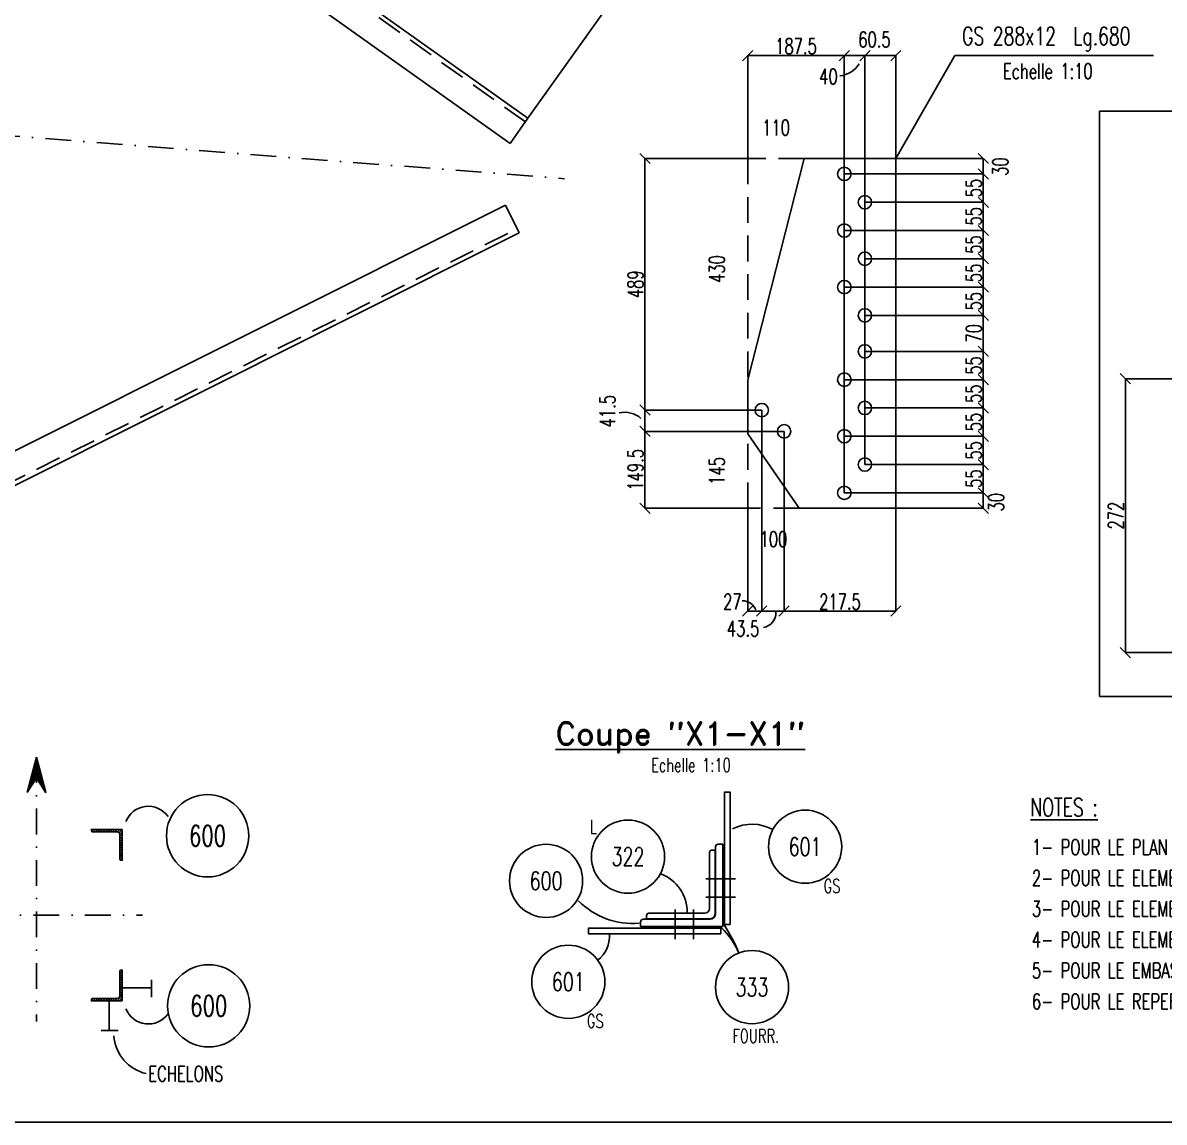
# Model space of a CAD drawing. Extents: x 45791 to 57956, y -56371 to -47761.
# Drawn here: x 49932 to 53262, y -56371 to -53165 of the extents above; entities that cross this region are included whole.
import ezdxf
from ezdxf.enums import TextEntityAlignment as Align

# ---------------------------------------------------------------- set-up
doc = ezdxf.new("R2010")
doc.units = 0
doc.header["$LTSCALE"] = 150
doc.header["$MEASUREMENT"] = 0
doc.linetypes.add('DASHDOT', pattern=[1, 0.5, -0.25, 0, -0.25])
doc.linetypes.add('DASHED', pattern=[0.75, 0.5, -0.25])
doc.layers.get('0').update_dxf_attribs({"linetype": 'CONTINUOUS'})
for name, color, linetype in [('ASSI', 3, 'CONTINUOUS'), ('BOLLINI_1', 7, 'CONTINUOUS'), ('FORI', 2, 'CONTINUOUS'), ('LINEA_ANG', 2, 'CONTINUOUS'), ('LINEE_PIASTRA', 2, 'CONTINUOUS'), ('LINEE_PIASTRE', 2, 'CONTINUOUS'), ('LM', 7, 'CONTINUOUS'), ('LS', 7, 'CONTINUOUS'), ('MZ', 6, 'DASHDOT'), ('NOTATION', 2, 'CONTINUOUS'), ('PIASTRE', 5, 'CONTINUOUS'), ('QT_MPR', 7, 'CONTINUOUS'), ('TESTI_A_P', 7, 'CONTINUOUS'), ('TRAT-Y', 7, 'DASHED')]:
    doc.layers.add(name, color=color, linetype=linetype)
doc.styles.add('QUOTE', font='ROMANS8.SHX', dxfattribs={"width": 0.7})
doc.styles.add('RD', font='ROMAND8.SHX', dxfattribs={"width": 0.7})
doc.styles.add('RQL', font='ROMANS8.SHX', dxfattribs={"width": 0.7})
doc.styles.add('RS', font='ROMANS8.shx', dxfattribs={"width": 0.7})
doc.styles.get("Standard").update_dxf_attribs({"font": 'ROMANS8.SHX', "width": 0.7})
doc.dimstyles.new('TRATTO', dxfattribs={"dimscale": 0, "dimtxt": 45, "dimasz": 30, "dimexe": 0, "dimexo": 0, "dimgap": 5, "dimtad": 1, "dimrnd": 0.5, "dimdsep": 46, "dimtxsty": 'RS', "dimblk1": 'OBLIQUE', "dimblk2": 'OBLIQUE', "dimsah": 1, "dimcen": 0.09, "dimclrd": 2, "dimclre": 2, "dimclrt": 7, "dimadec": 0, "dimazin": 0, "dimtfac": 1, "dimtix": 1, "dimtmove": 2, "dimatfit": 3, "dimfxl": 1, "dimtolj": 1, "dimtzin": 0, "dimarcsym": 0})
pattern_1 = [(135, (-152611.003, 139576.9306), (-4.71404521, -4.71404521), [])]

# ---------------------------------------------------------------- blocks, each defined once
blk = doc.blocks.new('ASSE98')
blk.add_line((0, 0), (1, 0))
at = {"color": 7, "style": 'QUOTE', "width": 0.5, "flags": 1}
for tag, p in [('TI', (1.38308, 6.82731)), ('DI_S', (1.38308, 6.42178)), ('D_S', (1.38308, 6.02092)), ('E_S', (1.38308, 5.68065)), ('NFORI', (1.36454, 5.29792)), ('ALAR', (1.36349, 4.93246)), ('FAM', (1.3775, 4.54645)), ('ALA', (1.38308, 4.19257)), ('DISP2', (1.38308, 3.84971)), ('DISP1', (1.38308, 3.50686)), ('PINZAF', (1.38308, 3.164)), ('PINZAI', (1.38308, 2.82114)), ('TRP', (1.38308, 2.47829)), ('NP', (1.38308, 2.13543)), ('SV', (1.38308, 1.79257)), ('PESO', (1.38308, 1.44971)), ('QUA', (1.38308, 1.10686)), ('LUN', (1.38308, 0.764)), ('PROF', (1.38308, 0.42114)), ('POS', (1.38308, 0.07829))]:
    blk.add_attdef(tag, p, '', height=0.2, dxfattribs=at)
at = {"color": 7, "flags": 1}
for tag, p in [('LAV1', (3.07431, 6.82847)), ('LAV2', (3.07431, 6.49513)), ('LAV3', (3.07431, 6.1618)), ('LAV4', (3.07431, 5.82847)), ('LAV5', (3.07431, 5.49513)), ('LAV6', (3.07431, 5.1618)), ('LAV7', (3.07431, 4.82847)), ('LAV8', (3.07431, 4.49513)), ('LAV9', (3.07431, 4.1618)), ('LAV10', (3.07431, 3.82847))]:
    blk.add_attdef(tag, p, '', height=0.2, dxfattribs=at)
blk = doc.blocks.new('_OBLIQUE')
at = {"color": 0, "linetype": 'ByBlock'}
blk.add_line((-0.5, -0.5), (0.5, 0.5), dxfattribs=at)
blk = doc.blocks.new('*D57')
at = {"layer": 'QT_MPR', "color": 2, "lineweight": -2, "transparency": 16777216}
for p, q in [((49463.5, -52111.5), (49834.4, -51590)), ((49834.4, -51590), (51753.8, -52954.8)), ((51406.1, -53443.8), (51753.8, -52954.8))]:
    blk.add_line(p, q, dxfattribs=at)
at = {"layer": 'QT_MPR', "color": 2, "lineweight": -2, "transparency": 16777216, "xscale": 30, "yscale": 30, "zscale": 30}
for p, rotation in [((49834.4, -51590), 144.5837768006198), ((51753.8, -52954.8), 324.5837768006198)]:
    blk.add_blockref('_OBLIQUE', p, dxfattribs=dict(at, rotation=rotation))
at = {"layer": 'QT_MPR', "color": 7, "transparency": 16777216, "insert": (50810.1, -52250), "char_height": 45, "attachment_point": 5, "rotation": 324.5838, "style": 'RS'}
blk.add_mtext('\\A1;2355', dxfattribs=at)
blk = doc.blocks.new('*X15')
at = {"color": 0}
for p, q in [((117084.5, -38783), (117089.4, -38778.2)), ((117084.5, -38790.1), (117091.5, -38783.1)), ((117084.5, -38797.2), (117091.5, -38790.2)), ((117084.5, -38804.3), (117091.5, -38797.3)), ((117084.5, -38811.3), (117091.5, -38804.3)), ((117084.5, -38818.4), (117091.5, -38811.4)), ((117084.5, -38825.5), (117091.5, -38818.5)), ((117084.5, -38832.5), (117091.5, -38825.5)), ((117084.5, -38839.6), (117091.5, -38832.6)), ((117084.5, -38846.7), (117091.5, -38839.7)), ((117084.5, -38853.8), (117091.5, -38846.8)), ((117084.5, -38860.8), (117091.5, -38853.8)), ((117084.5, -38867.9), (117093.6, -38858.8)), ((117091.6, -38867.9), (117098.6, -38860.9)), ((117098.7, -38867.9), (117105.7, -38860.9)), ((117105.7, -38867.9), (117112.7, -38860.9)), ((117112.8, -38867.9), (117119.8, -38860.9)), ((117119.9, -38867.9), (117126.9, -38860.9)), ((117126.9, -38867.9), (117133.9, -38860.9)), ((117134, -38867.9), (117141, -38860.9)), ((117141.1, -38867.9), (117148.1, -38860.9)), ((117148.2, -38867.9), (117155.2, -38860.9)), ((117155.2, -38867.9), (117162.2, -38860.9)), ((117162.3, -38867.9), (117169.3, -38860.9)), ((117169.4, -38867.9), (117174.2, -38863))]:
    blk.add_line(p, q, dxfattribs=at)
blk = doc.blocks.new('xxx')
blk.add_circle((0, 0), 8)
at = {"color": 3, "style": 'RQL', "width": 0.7}
blk.add_attdef('POS', text='', height=4, dxfattribs=at).set_placement((0, 0), align=Align.MIDDLE)
at = {"color": 3, "style": 'RQL', "width": 0.7, "flags": 1}
blk.add_attdef('POS1', (-0.39, -5.42), '', height=2, dxfattribs=at)
at = {"style": 'RQL', "width": 0.7, "flags": 1}
blk.add_attdef('TIPO', (-0.39, -8.66), '', height=2, dxfattribs=at)
blk = doc.blocks.new('MRKR_98')
blk.add_point((0, 0))
at = {"color": 7, "style": 'QUOTE', "width": 0.5, "flags": 1}
for tag, p in [('TI', (3.7, 6.8)), ('NFORI', (3.7, 5.3)), ('AUX2', (3.7, 4.9)), ('FAM', (3.7, 4.5)), ('AUX1', (3.7, 4.2)), ('COMMESSA', (3.7, 3.8)), ('SPESSORE', (3.7, 2.5)), ('SV', (3.7, 1.8)), ('QUA', (3.7, 1.1)), ('DI_S', (3.7, 6.4)), ('D_S', (3.7, 6)), ('E_S', (3.7, 5.7)), ('MD', (3.7, 3.5)), ('MP', (3.7, 3.2)), ('LARGHEZZA', (3.7, 2.8)), ('NP', (3.7, 2.1)), ('PESO', (3.7, 1.4)), ('LUN', (3.7, 0.8)), ('PROF', (3.7, 0.4)), ('POS', (3.7, 0.1))]:
    blk.add_attdef(tag, p, '', height=0.2, dxfattribs=at)
at = {"color": 7, "flags": 1}
for tag, p in [('LAV1', (5.3, 6.9)), ('LAV2', (5.3, 6.5)), ('LAV3', (5.3, 6.2)), ('LAV4', (5.3, 5.9)), ('LAV5', (5.3, 5.5)), ('LAV6', (5.3, 5.2)), ('LAV7', (5.3, 4.9)), ('LAV8', (5.3, 4.5)), ('LAV9', (5.3, 4.2)), ('LAV10', (5.3, 3.9))]:
    blk.add_attdef(tag, p, '', height=0.2, dxfattribs=at)
blk = doc.blocks.new('16')
blk.add_circle((0, 0), 1)
blk = doc.blocks.new('*D58')
at = {"layer": 'LS', "color": 2, "lineweight": -2, "transparency": 16777216}
for p, q in [((52153.4, -54356.7), (51747.4, -54356.7)), ((51747.4, -54581), (51747.4, -54356.7)), ((52047.4, -54581), (51747.4, -54581))]:
    blk.add_line(p, q, dxfattribs=at)
at = {"layer": 'LS', "color": 2, "lineweight": -2, "transparency": 16777216, "xscale": 30, "yscale": 30, "zscale": 30}
for p, rotation in [((51747.4, -54356.7), 90), ((51747.4, -54581), 270)]:
    blk.add_blockref('_OBLIQUE', p, dxfattribs=dict(at, rotation=rotation))
at = {"layer": 'LS', "color": 7, "transparency": 16777216, "insert": (51719.9, -54468.9), "char_height": 45, "attachment_point": 5, "rotation": 90, "style": 'RS'}
blk.add_mtext('\\A1;149.5', dxfattribs=at)
blk = doc.blocks.new('*D59')
at = {"layer": 'LS', "color": 2, "lineweight": -2, "transparency": 16777216}
for p, q in [((52088.2, -54294.7), (51747.4, -54294.7)), ((51747.4, -54356.7), (51747.4, -54294.7)), ((52153.4, -54356.7), (51747.4, -54356.7))]:
    blk.add_line(p, q, dxfattribs=at)
at = {"layer": 'LS', "color": 2, "lineweight": -2, "transparency": 16777216, "xscale": 30, "yscale": 30, "zscale": 30}
for p, rotation in [((51747.4, -54294.7), 90), ((51747.4, -54356.7), 270)]:
    blk.add_blockref('_OBLIQUE', p, dxfattribs=dict(at, rotation=rotation))
at = {"layer": 'LS', "color": 7, "transparency": 16777216, "insert": (51638.2, -54298.1), "char_height": 45, "attachment_point": 5, "rotation": 90, "style": 'RS'}
blk.add_mtext('\\A1;41.5', dxfattribs=at)
blk = doc.blocks.new('*D60')
at = {"layer": 'LS', "color": 2, "lineweight": -2, "transparency": 16777216}
for p, q in [((52047.4, -53561), (51747.4, -53561)), ((51747.4, -54294.7), (51747.4, -53561)), ((52088.2, -54294.7), (51747.4, -54294.7))]:
    blk.add_line(p, q, dxfattribs=at)
at = {"layer": 'LS', "color": 2, "lineweight": -2, "transparency": 16777216, "xscale": 30, "yscale": 30, "zscale": 30}
for p, rotation in [((51747.4, -53561), 90), ((51747.4, -54294.7), 270)]:
    blk.add_blockref('_OBLIQUE', p, dxfattribs=dict(at, rotation=rotation))
at = {"layer": 'LS', "color": 7, "transparency": 16777216, "insert": (51719.9, -53927.8), "char_height": 45, "attachment_point": 5, "rotation": 90, "style": 'RS'}
blk.add_mtext('\\A1;489', dxfattribs=at)
blk = doc.blocks.new('*D61')
at = {"layer": 'LS', "color": 2, "lineweight": -2, "transparency": 16777216}
for p, q in [((52088.2, -54294.7), (52088.2, -54881)), ((52047.4, -54581), (52047.4, -54881)), ((52047.4, -54881), (52088.2, -54881))]:
    blk.add_line(p, q, dxfattribs=at)
at = {"layer": 'LS', "color": 2, "lineweight": -2, "transparency": 16777216, "xscale": 30, "yscale": 30, "zscale": 30, "rotation": 180}
blk.add_blockref('_OBLIQUE', (52047.4, -54881), dxfattribs=at)
at = {"layer": 'LS', "color": 2, "lineweight": -2, "transparency": 16777216, "xscale": 30, "yscale": 30, "zscale": 30}
blk.add_blockref('_OBLIQUE', (52088.2, -54881), dxfattribs=at)
at = {"layer": 'LS', "color": 7, "transparency": 16777216, "insert": (52002.5, -54853.5), "char_height": 45, "attachment_point": 5, "style": 'RS'}
blk.add_mtext('\\A1;27', dxfattribs=at)
blk = doc.blocks.new('*D62')
at = {"layer": 'LS', "color": 2, "lineweight": -2, "transparency": 16777216}
for p, q in [((52088.2, -54294.7), (52088.2, -54881)), ((52153.4, -54356.7), (52153.4, -54881)), ((52088.2, -54881), (52153.4, -54881))]:
    blk.add_line(p, q, dxfattribs=at)
at = {"layer": 'LS', "color": 2, "lineweight": -2, "transparency": 16777216, "xscale": 30, "yscale": 30, "zscale": 30, "rotation": 180}
blk.add_blockref('_OBLIQUE', (52088.2, -54881), dxfattribs=at)
at = {"layer": 'LS', "color": 2, "lineweight": -2, "transparency": 16777216, "xscale": 30, "yscale": 30, "zscale": 30}
blk.add_blockref('_OBLIQUE', (52153.4, -54881), dxfattribs=at)
at = {"layer": 'LS', "color": 7, "transparency": 16777216, "insert": (52033.7, -54932.1), "char_height": 45, "attachment_point": 5, "style": 'RS'}
blk.add_mtext('\\A1;43.5', dxfattribs=at)
blk = doc.blocks.new('*D63')
at = {"layer": 'LS', "color": 2, "lineweight": -2, "transparency": 16777216}
for p, q in [((52153.4, -54356.7), (52153.4, -54881)), ((52479.4, -54581), (52479.4, -54881)), ((52153.4, -54881), (52479.4, -54881))]:
    blk.add_line(p, q, dxfattribs=at)
at = {"layer": 'LS', "color": 2, "lineweight": -2, "transparency": 16777216, "xscale": 30, "yscale": 30, "zscale": 30, "rotation": 180}
blk.add_blockref('_OBLIQUE', (52153.4, -54881), dxfattribs=at)
at = {"layer": 'LS', "color": 2, "lineweight": -2, "transparency": 16777216, "xscale": 30, "yscale": 30, "zscale": 30}
blk.add_blockref('_OBLIQUE', (52479.4, -54881), dxfattribs=at)
at = {"layer": 'LS', "color": 7, "transparency": 16777216, "insert": (52316.4, -54853.5), "char_height": 45, "attachment_point": 5, "style": 'RS'}
blk.add_mtext('\\A1;217.5', dxfattribs=at)
blk = doc.blocks.new('*D64')
at = {"layer": 'LS', "color": 2, "lineweight": -2, "transparency": 16777216}
for p, q in [((52329.1, -54536), (52734.4, -54536)), ((52734.4, -54581), (52734.4, -54536)), ((52479.4, -54581), (52734.4, -54581))]:
    blk.add_line(p, q, dxfattribs=at)
at = {"layer": 'LS', "color": 2, "lineweight": -2, "transparency": 16777216, "xscale": 30, "yscale": 30, "zscale": 30}
for p, rotation in [((52734.4, -54536), 90), ((52734.4, -54581), 270)]:
    blk.add_blockref('_OBLIQUE', p, dxfattribs=dict(at, rotation=rotation))
at = {"layer": 'LS', "color": 7, "transparency": 16777216, "insert": (52772.2, -54563.3), "char_height": 45, "attachment_point": 5, "rotation": 90, "style": 'RS'}
blk.add_mtext('\\A1;30', dxfattribs=at)
blk = doc.blocks.new('*D65')
at = {"layer": 'LS', "color": 2, "lineweight": -2, "transparency": 16777216}
for p, q in [((52389.1, -54453.5), (52734.4, -54453.5)), ((52734.4, -54536), (52734.4, -54453.5)), ((52329.1, -54536), (52734.4, -54536))]:
    blk.add_line(p, q, dxfattribs=at)
at = {"layer": 'LS', "color": 2, "lineweight": -2, "transparency": 16777216, "xscale": 30, "yscale": 30, "zscale": 30}
for p, rotation in [((52734.4, -54453.5), 90), ((52734.4, -54536), 270)]:
    blk.add_blockref('_OBLIQUE', p, dxfattribs=dict(at, rotation=rotation))
at = {"layer": 'LS', "color": 7, "transparency": 16777216, "insert": (52706.9, -54494.8), "char_height": 45, "attachment_point": 5, "rotation": 90, "style": 'RS'}
blk.add_mtext('\\A1;55', dxfattribs=at)
blk = doc.blocks.new('*D66')
at = {"layer": 'LS', "color": 2, "lineweight": -2, "transparency": 16777216}
for p, q in [((52329.1, -54371), (52734.4, -54371)), ((52734.4, -54453.5), (52734.4, -54371)), ((52389.1, -54453.5), (52734.4, -54453.5))]:
    blk.add_line(p, q, dxfattribs=at)
at = {"layer": 'LS', "color": 2, "lineweight": -2, "transparency": 16777216, "xscale": 30, "yscale": 30, "zscale": 30}
for p, rotation in [((52734.4, -54371), 90), ((52734.4, -54453.5), 270)]:
    blk.add_blockref('_OBLIQUE', p, dxfattribs=dict(at, rotation=rotation))
at = {"layer": 'LS', "color": 7, "transparency": 16777216, "insert": (52706.9, -54412.3), "char_height": 45, "attachment_point": 5, "rotation": 90, "style": 'RS'}
blk.add_mtext('\\A1;55', dxfattribs=at)
blk = doc.blocks.new('*D67')
at = {"layer": 'LS', "color": 2, "lineweight": -2, "transparency": 16777216}
for p, q in [((52389.1, -54288.5), (52734.4, -54288.5)), ((52734.4, -54371), (52734.4, -54288.5)), ((52329.1, -54371), (52734.4, -54371))]:
    blk.add_line(p, q, dxfattribs=at)
at = {"layer": 'LS', "color": 2, "lineweight": -2, "transparency": 16777216, "xscale": 30, "yscale": 30, "zscale": 30}
for p, rotation in [((52734.4, -54288.5), 90), ((52734.4, -54371), 270)]:
    blk.add_blockref('_OBLIQUE', p, dxfattribs=dict(at, rotation=rotation))
at = {"layer": 'LS', "color": 7, "transparency": 16777216, "insert": (52706.9, -54329.8), "char_height": 45, "attachment_point": 5, "rotation": 90, "style": 'RS'}
blk.add_mtext('\\A1;55', dxfattribs=at)
blk = doc.blocks.new('*D68')
at = {"layer": 'LS', "color": 2, "lineweight": -2, "transparency": 16777216}
for p, q in [((52329.1, -54206), (52734.4, -54206)), ((52734.4, -54288.5), (52734.4, -54206)), ((52389.1, -54288.5), (52734.4, -54288.5))]:
    blk.add_line(p, q, dxfattribs=at)
at = {"layer": 'LS', "color": 2, "lineweight": -2, "transparency": 16777216, "xscale": 30, "yscale": 30, "zscale": 30}
for p, rotation in [((52734.4, -54206), 90), ((52734.4, -54288.5), 270)]:
    blk.add_blockref('_OBLIQUE', p, dxfattribs=dict(at, rotation=rotation))
at = {"layer": 'LS', "color": 7, "transparency": 16777216, "insert": (52706.9, -54247.3), "char_height": 45, "attachment_point": 5, "rotation": 90, "style": 'RS'}
blk.add_mtext('\\A1;55', dxfattribs=at)
blk = doc.blocks.new('*D69')
at = {"layer": 'LS', "color": 2, "lineweight": -2, "transparency": 16777216}
for p, q in [((52389.1, -54123.5), (52734.4, -54123.5)), ((52734.4, -54206), (52734.4, -54123.5)), ((52329.1, -54206), (52734.4, -54206))]:
    blk.add_line(p, q, dxfattribs=at)
at = {"layer": 'LS', "color": 2, "lineweight": -2, "transparency": 16777216, "xscale": 30, "yscale": 30, "zscale": 30}
for p, rotation in [((52734.4, -54123.5), 90), ((52734.4, -54206), 270)]:
    blk.add_blockref('_OBLIQUE', p, dxfattribs=dict(at, rotation=rotation))
at = {"layer": 'LS', "color": 7, "transparency": 16777216, "insert": (52706.9, -54164.8), "char_height": 45, "attachment_point": 5, "rotation": 90, "style": 'RS'}
blk.add_mtext('\\A1;55', dxfattribs=at)
blk = doc.blocks.new('*D70')
at = {"layer": 'LS', "color": 2, "lineweight": -2, "transparency": 16777216}
for p, q in [((52389.1, -54018.5), (52734.4, -54018.5)), ((52734.4, -54123.5), (52734.4, -54018.5)), ((52389.1, -54123.5), (52734.4, -54123.5))]:
    blk.add_line(p, q, dxfattribs=at)
at = {"layer": 'LS', "color": 2, "lineweight": -2, "transparency": 16777216, "xscale": 30, "yscale": 30, "zscale": 30}
for p, rotation in [((52734.4, -54018.5), 90), ((52734.4, -54123.5), 270)]:
    blk.add_blockref('_OBLIQUE', p, dxfattribs=dict(at, rotation=rotation))
at = {"layer": 'LS', "color": 7, "transparency": 16777216, "insert": (52706.9, -54071), "char_height": 45, "attachment_point": 5, "rotation": 90, "style": 'RS'}
blk.add_mtext('\\A1;70', dxfattribs=at)
blk = doc.blocks.new('*D71')
at = {"layer": 'LS', "color": 2, "lineweight": -2, "transparency": 16777216}
for p, q in [((52329.1, -53936), (52734.4, -53936)), ((52734.4, -54018.5), (52734.4, -53936)), ((52389.1, -54018.5), (52734.4, -54018.5))]:
    blk.add_line(p, q, dxfattribs=at)
at = {"layer": 'LS', "color": 2, "lineweight": -2, "transparency": 16777216, "xscale": 30, "yscale": 30, "zscale": 30}
for p, rotation in [((52734.4, -53936), 90), ((52734.4, -54018.5), 270)]:
    blk.add_blockref('_OBLIQUE', p, dxfattribs=dict(at, rotation=rotation))
at = {"layer": 'LS', "color": 7, "transparency": 16777216, "insert": (52706.9, -53977.3), "char_height": 45, "attachment_point": 5, "rotation": 90, "style": 'RS'}
blk.add_mtext('\\A1;55', dxfattribs=at)
blk = doc.blocks.new('*D72')
at = {"layer": 'LS', "color": 2, "lineweight": -2, "transparency": 16777216}
for p, q in [((52389.1, -53853.5), (52734.4, -53853.5)), ((52734.4, -53936), (52734.4, -53853.5)), ((52329.1, -53936), (52734.4, -53936))]:
    blk.add_line(p, q, dxfattribs=at)
at = {"layer": 'LS', "color": 2, "lineweight": -2, "transparency": 16777216, "xscale": 30, "yscale": 30, "zscale": 30}
for p, rotation in [((52734.4, -53853.5), 90), ((52734.4, -53936), 270)]:
    blk.add_blockref('_OBLIQUE', p, dxfattribs=dict(at, rotation=rotation))
at = {"layer": 'LS', "color": 7, "transparency": 16777216, "insert": (52706.9, -53894.8), "char_height": 45, "attachment_point": 5, "rotation": 90, "style": 'RS'}
blk.add_mtext('\\A1;55', dxfattribs=at)
blk = doc.blocks.new('*D73')
at = {"layer": 'LS', "color": 2, "lineweight": -2, "transparency": 16777216}
for p, q in [((52329.1, -53771), (52734.4, -53771)), ((52734.4, -53853.5), (52734.4, -53771)), ((52389.1, -53853.5), (52734.4, -53853.5))]:
    blk.add_line(p, q, dxfattribs=at)
at = {"layer": 'LS', "color": 2, "lineweight": -2, "transparency": 16777216, "xscale": 30, "yscale": 30, "zscale": 30}
for p, rotation in [((52734.4, -53771), 90), ((52734.4, -53853.5), 270)]:
    blk.add_blockref('_OBLIQUE', p, dxfattribs=dict(at, rotation=rotation))
at = {"layer": 'LS', "color": 7, "transparency": 16777216, "insert": (52706.9, -53812.3), "char_height": 45, "attachment_point": 5, "rotation": 90, "style": 'RS'}
blk.add_mtext('\\A1;55', dxfattribs=at)
blk = doc.blocks.new('*D74')
at = {"layer": 'LS', "color": 2, "lineweight": -2, "transparency": 16777216}
for p, q in [((52389.1, -53688.5), (52734.4, -53688.5)), ((52734.4, -53771), (52734.4, -53688.5)), ((52329.1, -53771), (52734.4, -53771))]:
    blk.add_line(p, q, dxfattribs=at)
at = {"layer": 'LS', "color": 2, "lineweight": -2, "transparency": 16777216, "xscale": 30, "yscale": 30, "zscale": 30}
for p, rotation in [((52734.4, -53688.5), 90), ((52734.4, -53771), 270)]:
    blk.add_blockref('_OBLIQUE', p, dxfattribs=dict(at, rotation=rotation))
at = {"layer": 'LS', "color": 7, "transparency": 16777216, "insert": (52706.9, -53729.8), "char_height": 45, "attachment_point": 5, "rotation": 90, "style": 'RS'}
blk.add_mtext('\\A1;55', dxfattribs=at)
blk = doc.blocks.new('*D75')
at = {"layer": 'LS', "color": 2, "lineweight": -2, "transparency": 16777216}
for p, q in [((52329.1, -53606), (52734.4, -53606)), ((52734.4, -53688.5), (52734.4, -53606)), ((52389.1, -53688.5), (52734.4, -53688.5))]:
    blk.add_line(p, q, dxfattribs=at)
at = {"layer": 'LS', "color": 2, "lineweight": -2, "transparency": 16777216, "xscale": 30, "yscale": 30, "zscale": 30}
for p, rotation in [((52734.4, -53606), 90), ((52734.4, -53688.5), 270)]:
    blk.add_blockref('_OBLIQUE', p, dxfattribs=dict(at, rotation=rotation))
at = {"layer": 'LS', "color": 7, "transparency": 16777216, "insert": (52706.9, -53647.3), "char_height": 45, "attachment_point": 5, "rotation": 90, "style": 'RS'}
blk.add_mtext('\\A1;55', dxfattribs=at)
blk = doc.blocks.new('*D76')
at = {"layer": 'LS', "color": 2, "lineweight": -2, "transparency": 16777216}
for p, q in [((52479.4, -53561), (52734.4, -53561)), ((52734.4, -53606), (52734.4, -53561)), ((52329.1, -53606), (52734.4, -53606))]:
    blk.add_line(p, q, dxfattribs=at)
at = {"layer": 'LS', "color": 2, "lineweight": -2, "transparency": 16777216, "xscale": 30, "yscale": 30, "zscale": 30}
for p, rotation in [((52734.4, -53561), 90), ((52734.4, -53606), 270)]:
    blk.add_blockref('_OBLIQUE', p, dxfattribs=dict(at, rotation=rotation))
at = {"layer": 'LS', "color": 7, "transparency": 16777216, "insert": (52784.2, -53584.7), "char_height": 45, "attachment_point": 5, "rotation": 90, "style": 'RS'}
blk.add_mtext('\\A1;30', dxfattribs=at)
blk = doc.blocks.new('*D77')
at = {"layer": 'LS', "color": 2, "lineweight": -2, "transparency": 16777216}
for p, q in [((52047.4, -53561), (52047.4, -53261)), ((52047.4, -53261), (52329.1, -53261)), ((52329.1, -54536), (52329.1, -53261))]:
    blk.add_line(p, q, dxfattribs=at)
at = {"layer": 'LS', "color": 2, "lineweight": -2, "transparency": 16777216, "xscale": 30, "yscale": 30, "zscale": 30, "rotation": 180}
blk.add_blockref('_OBLIQUE', (52047.4, -53261), dxfattribs=at)
at = {"layer": 'LS', "color": 2, "lineweight": -2, "transparency": 16777216, "xscale": 30, "yscale": 30, "zscale": 30}
blk.add_blockref('_OBLIQUE', (52329.1, -53261), dxfattribs=at)
at = {"layer": 'LS', "color": 7, "transparency": 16777216, "insert": (52188.2, -53233.5), "char_height": 45, "attachment_point": 5, "style": 'RS'}
blk.add_mtext('\\A1;187.5', dxfattribs=at)
blk = doc.blocks.new('*D78')
at = {"layer": 'LS', "color": 2, "lineweight": -2, "transparency": 16777216}
for p, q in [((52329.1, -54536), (52329.1, -53261)), ((52329.1, -53261), (52389.1, -53261)), ((52389.1, -54453.5), (52389.1, -53261))]:
    blk.add_line(p, q, dxfattribs=at)
at = {"layer": 'LS', "color": 2, "lineweight": -2, "transparency": 16777216, "xscale": 30, "yscale": 30, "zscale": 30, "rotation": 180}
blk.add_blockref('_OBLIQUE', (52329.1, -53261), dxfattribs=at)
at = {"layer": 'LS', "color": 2, "lineweight": -2, "transparency": 16777216, "xscale": 30, "yscale": 30, "zscale": 30}
blk.add_blockref('_OBLIQUE', (52389.1, -53261), dxfattribs=at)
at = {"layer": 'LS', "color": 7, "transparency": 16777216, "insert": (52282.9, -53321.8), "char_height": 45, "attachment_point": 5, "style": 'RS'}
blk.add_mtext('\\A1;40', dxfattribs=at)
blk = doc.blocks.new('*D79')
at = {"layer": 'LS', "color": 2, "lineweight": -2, "transparency": 16777216}
for p, q in [((52389.1, -54453.5), (52389.1, -53261)), ((52389.1, -53261), (52479.4, -53261)), ((52479.4, -53561), (52479.4, -53261))]:
    blk.add_line(p, q, dxfattribs=at)
at = {"layer": 'LS', "color": 2, "lineweight": -2, "transparency": 16777216, "xscale": 30, "yscale": 30, "zscale": 30, "rotation": 180}
blk.add_blockref('_OBLIQUE', (52389.1, -53261), dxfattribs=at)
at = {"layer": 'LS', "color": 2, "lineweight": -2, "transparency": 16777216, "xscale": 30, "yscale": 30, "zscale": 30}
blk.add_blockref('_OBLIQUE', (52479.4, -53261), dxfattribs=at)
at = {"layer": 'LS', "color": 7, "transparency": 16777216, "insert": (52417, -53214), "char_height": 45, "attachment_point": 5, "style": 'RS'}
blk.add_mtext('\\A1;60.5', dxfattribs=at)
blk = doc.blocks.new('*D113')
at = {"layer": 'LS', "color": 2, "lineweight": -2, "transparency": 16777216}
for p, q in [((54215.6, -54203.1), (53149, -54203.1)), ((53149, -54203.1), (53149, -55001.8)), ((53526.3, -55001.8), (53149, -55001.8))]:
    blk.add_line(p, q, dxfattribs=at)
at = {"layer": 'LS', "color": 2, "lineweight": -2, "transparency": 16777216, "xscale": 30, "yscale": 30, "zscale": 30}
for p, rotation in [((53149, -54203.1), 90), ((53149, -55001.8), 270)]:
    blk.add_blockref('_OBLIQUE', p, dxfattribs=dict(at, rotation=rotation))
at = {"layer": 'LS', "color": 7, "transparency": 16777216, "insert": (53121.5, -54602.4), "char_height": 45, "attachment_point": 5, "rotation": 90, "style": 'RS'}
blk.add_mtext('\\A1;272', dxfattribs=at)

msp = doc.modelspace()

# ---------------------------------------------------------------- hatches: boundary and pattern name
at = {"ltscale": 0.01}
h = msp.add_hatch(dxfattribs=at)
h.set_pattern_fill('_U', color=6, scale=6.666667, angle=135, style=0, pattern_type=0)
h.set_pattern_definition(pattern_1)
h.paths.add_polyline_path([(51975.91, -55661.996), (51975.91, -55581.996), (51978.576, -55581.996), (51978.576, -55661.996)])
h.paths.add_polyline_path([(51975.91, -55715.329), (51975.91, -55661.996), (51978.576, -55661.996), (51978.576, -55715.329)])
h.paths.add_polyline_path([(51975.91, -55795.329), (51975.91, -55715.329), (51978.576, -55715.329), (51978.576, -55795.329)])
h = msp.add_hatch(dxfattribs=at)
h.set_pattern_fill('_U', color=6, scale=6.666667, angle=135, style=0, pattern_type=0)
h.set_pattern_definition(pattern_1)
h.paths.add_polyline_path([(51835.91, -55801.996), (51755.91, -55801.996), (51755.91, -55804.662), (51835.91, -55804.662)])
h.paths.add_polyline_path([(51889.243, -55801.996), (51835.91, -55801.996), (51835.91, -55804.662), (51889.243, -55804.662)])
h.paths.add_polyline_path([(51969.243, -55801.996), (51889.243, -55801.996), (51889.243, -55804.662), (51969.243, -55804.662)])

# ---------------------------------------------------------------- linework, layer by layer
at = {"color": 2, "linetype": 'DASHED'}
for p, q in [((52212.395, -53561.009), (52047.395, -53561.009)), ((52047.395, -53561.009), (52047.395, -54206.009)), ((52047.395, -54581.009), (52047.395, -54363.509)), ((52197.395, -54581.009), (52047.395, -54581.009))]:
    msp.add_line(p, q, dxfattribs=at)
at = {"color": 6, "ltscale": 0.01}
for p, q in [((51925.422, -55661.996), (52011.83, -55661.996)), ((51925.422, -55715.329), (52011.83, -55715.329)), ((51835.91, -55751.508), (51835.91, -55837.916)), ((51889.243, -55751.508), (51889.243, -55837.916))]:
    msp.add_line(p, q, dxfattribs=at)
at = {"layer": 'LINEA_ANG'}
for p, q in [((51406.122, -53443.805), (47377.756, -50579.277)), ((47325.6, -50652.624), (51353.966, -53517.152)), ((51353.966, -53517.152), (51406.122, -53443.805)), ((51340.108, -53696.923), (46920.309, -55910.207)), ((51380.406, -53777.396), (51340.108, -53696.923)), ((46960.607, -55990.68), (51380.406, -53777.396)), ((51935.91, -55584.996), (51935.91, -55747.996)), ((51951.91, -55577.996), (51942.91, -55577.996)), ((51951.91, -55763.329), (51951.91, -55577.996)), ((51751.91, -55768.996), (51751.91, -55777.996)), ((51921.91, -55761.996), (51758.91, -55761.996)), ((51751.91, -55777.996), (51937.243, -55777.996))]:
    msp.add_line(p, q, dxfattribs=at)
for points in [[(51995.91, -55795.329), (51995.91, -55408.662), (51979.91, -55408.662), (51979.91, -55795.329)], [(51978.576, -55795.329), (51978.576, -55581.996), (51975.91, -55581.996), (51975.91, -55795.329)], [(51969.243, -55821.996), (51582.576, -55821.996), (51582.576, -55805.996), (51969.243, -55805.996)], [(51969.243, -55804.662), (51755.91, -55804.662), (51755.91, -55801.996), (51969.243, -55801.996)]]:
    msp.add_lwpolyline(points, close=True, dxfattribs=at)
msp.add_lwpolyline([(51974.576, -55800.662), (51974.576, -55560.662), (51961.243, -55560.662, 0.41421356), (51953.243, -55568.662), (51953.243, -55763.329, -0.41421356), (51937.243, -55779.329), (51742.576, -55779.329, 0.41421356), (51734.576, -55787.329), (51734.576, -55800.662)], format="xyb", close=True, dxfattribs=at)
for centre, radius, start, end in [((51942.91, -55584.996), 7, 90, 180), ((51758.91, -55768.996), 7, 90, 180), ((51921.91, -55747.996), 14, 270, 0), ((51937.359, -55763.445), 14.551, 269.54397, 0.45603)]:
    msp.add_arc(centre, radius, start, end, dxfattribs=at)
at = {"layer": 'LINEE_PIASTRA'}
for p, q in [((52047.395, -54206.009), (52212.395, -53561.009)), ((52047.395, -54363.509), (52197.395, -54581.009))]:
    msp.add_line(p, q, dxfattribs=at)
at = {"layer": 'LINEE_PIASTRE'}
for p, q in [((52479.395, -53561.009), (52212.395, -53561.009)), ((52479.395, -54581.009), (52479.395, -53561.009)), ((52047.395, -54206.009), (52047.395, -54363.509)), ((52197.395, -54581.009), (52479.395, -54581.009))]:
    msp.add_line(p, q, dxfattribs=at)
at = {"layer": 'LM'}
for p, q in [((50222.301, -55979.826), (50308.246, -55979.826)), ((50184.546, -56017.582), (50184.546, -56103.526))]:
    msp.add_line(p, q, dxfattribs=at)
at = {"layer": 'LS', "color": 6}
for p, q in [((52479.395, -53561.009), (52651.552, -53261.009)), ((52651.552, -53261.009), (53230.66, -53261.009)), ((49972.314, -55306.833), (49945.4, -55409.803)), ((49972.314, -55306.833), (49999.229, -55409.803)), ((49972.314, -55314.425), (49948.764, -55404.524)), ((49972.314, -55322.017), (49952.128, -55399.245)), ((49972.314, -55329.61), (49955.493, -55393.966)), ((49972.314, -55337.202), (49958.857, -55388.687)), ((49972.314, -55314.425), (49995.865, -55404.524)), ((49972.314, -55322.017), (49992.501, -55399.245)), ((49972.314, -55329.61), (49989.136, -55393.966)), ((49972.314, -55337.202), (49985.772, -55388.687)), ((49945.4, -55409.803), (49972.314, -55367.571)), ((49972.314, -55344.794), (49962.221, -55383.408)), ((49972.314, -55352.386), (49965.586, -55378.129)), ((49972.314, -55359.979), (49968.95, -55372.85)), ((49972.314, -55359.979), (49968.95, -55372.85)), ((49972.314, -55344.794), (49982.408, -55383.408)), ((49972.314, -55352.386), (49979.043, -55378.129)), ((49972.314, -55359.979), (49975.679, -55372.85)), ((49972.314, -55359.979), (49975.679, -55372.85)), ((49999.229, -55409.803), (49972.314, -55367.571)), ((49999.869, -55410.807), (49972.314, -55367.571))]:
    msp.add_line(p, q, dxfattribs=at)
at = {"layer": 'LS', "color": 0}
for p, q in [((50308.246, -56006.317), (50308.246, -55956.452)), ((50211.036, -56103.526), (50161.172, -56103.526))]:
    msp.add_line(p, q, dxfattribs=at)
at = {"layer": 'LS', "color": 8}
msp.add_lwpolyline([(45791.092, -47761.325), (45791.092, -56371.325), (55331.092, -56371.325), (55331.092, -55171.325), (57956.092, -55171.325), (57956.092, -47761.325), (45791.092, -47761.325)], close=True, dxfattribs=at)
at = {"layer": 'LS', "color": 3}
msp.add_lwpolyline([(53074.005, -55129.98), (54983.514, -55129.98), (54983.514, -53423.144), (53074.005, -53423.144)], close=True, dxfattribs=at)
at = {"layer": 'LS', "color": 6}
for points in [[(50222.314, -55517.608), (50132.314, -55517.608), (50132.314, -55521.108, 0.41421356), (50135.814, -55524.608), (50208.314, -55524.608, -0.41421356), (50215.314, -55531.608), (50215.314, -55604.108, 0.41421356), (50218.814, -55607.608), (50222.314, -55607.608)], [(50222.314, -56017.582), (50132.314, -56017.582), (50132.314, -56014.082, -0.41421356), (50135.814, -56010.582), (50208.314, -56010.582, 0.41421356), (50215.314, -56003.582), (50215.314, -55931.082, -0.41421356), (50218.814, -55927.582), (50222.314, -55927.582)]]:
    msp.add_lwpolyline(points, format="xyb", close=True, dxfattribs=at)
for centre, radius, start, end in [((52307.923, -53245.185), 75.514, 276.172106, 328.02368), ((51688.918, -54371.502), 70.343, 48.118, 103.637104), ((52030.99, -54894.211), 43.576, 23.027337, 89.637608), ((52084.51, -54885.098), 45.007, 281.735955, 0.979608), ((50298.752, -55520.517), 70.375, 35.406524, 158.449598), ((52059.464, -55628.511), 126.045, 61.047663, 116.481139), ((51751.155, -55758.261), 119.256, 358.773289, 69.082485), ((51711.971, -55569.941), 222.148, 224.504879, 274.753286), ((51796.452, -55978.802), 246.649, 23.98822, 45.205306), ((51593.731, -56052.364), 462.018, 22.101931, 33.704999), ((51556.246, -55829.166), 87.765, 307.518212, 3.557444), ((50298.752, -56014.673), 70.375, 201.550402, 324.593476), ((50319.77, -56110.778), 122.028, 183.979904, 257.138908)]:
    msp.add_arc(centre, radius, start, end, dxfattribs=at)
at = {"layer": 'MZ'}
for p, q in [((46855.55, -53260.802), (51513.188, -53619.845)), ((49972.314, -55306.833), (49972.314, -56077.718)), ((49663.466, -55767.595), (50281.163, -55767.595))]:
    msp.add_line(p, q, dxfattribs=at)
at = {"layer": 'TRAT-Y'}
for p, q in [((51398.588, -53454.4), (47370.222, -50589.872)), ((46954.786, -55979.056), (51374.585, -53765.772))]:
    msp.add_line(p, q, dxfattribs=at)

# ---------------------------------------------------------------- block references
at = {"layer": 'ASSI'}
for p, xscale, zscale, rotation in [((51406.122, -53443.805), 4943, 4943, 144.5837768006197), ((46960.607, -55990.68), 4943.000000000001, 4943.000000000001, 26.60014120862376)]:
    msp.add_blockref('ASSE98', p, dxfattribs=dict(at, xscale=xscale, zscale=zscale, rotation=rotation))
at = {"layer": 'BOLLINI_1'}
for p, xscale, yscale, zscale, values in [((50471.493, -55536.047), 14.99962500005516, 14.99962500005516, 14.99962500005516, {'POS': '600'}), ((52214.689, -55568.011), 13.33333333333333, 13.33333333333333, 13.33333333333333, {'POS': '601'}), ((51698.023, -55596.946), 13.33333333333333, 13.33333333333333, 13.33333333333333, {'POS': '322'}), ((51459.011, -55667.544), 13.33333333333333, 13.33333333333333, 13.33333333333333, {'POS': '600'}), ((51523.895, -55961.946), 13.33333333333333, 13.33333333333333, 13.33333333333333, {'POS': '601'}), ((52059.843, -55977.616), 13.33333333333333, 13.33333333333333, 13.33333333333333, {'POS': '333'}), ((50474.691, -56032.04), 14.99962500005516, 14.99962500005516, 14.99962500005516, {'POS': '600'})]:
    msp.add_blockref('xxx', p, dxfattribs=dict(at, xscale=xscale, yscale=yscale, zscale=zscale)).add_auto_attribs(values)
at = {"layer": 'FORI', "yscale": 19.49999999999999, "zscale": 19.49999999999999}
for p, xscale, rotation in [((52329.086, -53606.009), 19.49999999999999, 351.833843295), ((52389.086, -53688.509), 19.49999999999999, 351.833843295), ((52329.086, -53771.009), 19.49999999999999, 351.833843295), ((52389.086, -53853.509), 19.49999999999999, 351.833843295), ((52329.086, -53936.009), 19.49999999999999, 351.833843295), ((52389.086, -54018.509), 19.49999999999999, 351.833843295), ((52389.086, -54123.509), -19.49999999999999, 8.166156706353513), ((52329.086, -54206.009), -19.49999999999999, 8.166156706353513), ((52088.205, -54294.661), 19.49999999999999, 351.833843295), ((52389.086, -54288.509), -19.49999999999999, 8.166156706353513), ((52153.399, -54356.706), 19.49999999999999, 351.833843295), ((52329.086, -54371.009), -19.49999999999999, 8.166156706353513), ((52389.086, -54453.509), -19.49999999999999, 8.166156706353513), ((52329.086, -54536.009), -19.49999999999999, 8.166156706353513)]:
    msp.add_blockref('16', p, dxfattribs=dict(at, xscale=xscale, rotation=rotation))
at = {"layer": 'LS', "color": 6, "rotation": 180}
msp.add_blockref('*X15', (167306.816, -94385.494), dxfattribs=at)
at = {"layer": 'LS', "color": 6, "xscale": -1}
msp.add_blockref('*X15', (167306.816, -17149.696), dxfattribs=at)
at = {"layer": 'PIASTRE'}
ref = msp.add_blockref('MRKR_98', (52047.395, -54581.009), dxfattribs=dict(at, xscale=1.5, yscale=1.5, zscale=1.5))
ref.add_attrib('PROF', 'GS 288x12  Lg.680', (52672.57, -53230.143), dxfattribs={"layer": '0', "color": 2, "height": 52.5, "style": 'QUOTE', "width": 0.7})

# ---------------------------------------------------------------- texts
at = {"color": 7, "style": 'RS', "width": 0.7}
msp.add_text('ECHELONS', height=45, dxfattribs=at).set_placement((50298.55, -56252.812))
at = {"layer": 'LM', "style": 'RS', "width": 0.7}
for s, p in [('1- POUR LE PLAN GENERAL ET LES NOTES GENERALES VOIR LE DESSIN N%%D. 001', (52876.37, -55591.702)), ('2- POUR LE ELEMENT DE LIAISON PIEDS FUT POUR BASE H=%%P0 VOIR LE DESSIN N.° 015', (52876.37, -55681.702)), ('3- POUR LE ELEMENT DE LIAISON PIEDS FUT POUR BASE H=+3 VOIR LE DESSIN N.° 017', (52876.37, -55771.702)), ('4- POUR LE ELEMENT DE LIAISON PIEDS FUT POUR BASE H=+6 VOIR LE DESSIN N.° 021', (52876.37, -55861.702)), ('5- POUR LE EMBASE VOIR LE DESSIN N.° 029', (52876.37, -55951.702)), ('6- POUR LE REPERE 322 ET 333 VOIR LE DESSIN N.° 013', (52876.37, -56041.702))]:
    msp.add_text(s, height=45, dxfattribs=at).set_placement(p)
at = {"layer": 'LS', "color": 7, "style": 'RS', "width": 0.7}
for height, p in [(45, (52791.729, -53328.885)), (40, (51765.196, -55349.946))]:
    msp.add_text('Echelle 1:10', height=height, dxfattribs=at).set_placement(p)
at = {"layer": 'LS', "color": 2, "style": 'RS', "width": 0.7}
for s, p in [('110', (52129.895, -53471.009)), ('100', (52122.395, -54671.009))]:
    msp.add_text(s, height=45, dxfattribs=at).set_placement(p, align=Align.MIDDLE)
for s, p in [('430', (51957.395, -53883.509)), ('145', (51957.395, -54472.259))]:
    msp.add_text(s, height=45, rotation=90, dxfattribs=at).set_placement(p, align=Align.MIDDLE)
at = {"layer": 'LS', "color": 3, "style": 'RD'}
msp.add_text('%%UCoupe "X1-X1"', height=66.66667, dxfattribs=at).set_placement((51850.62, -55249.081, -1673.006), align=Align.MIDDLE)
at = {"layer": 'NOTATION', "color": 7, "style": 'RS', "width": 0.7}
msp.add_text('%%uNOTES :', height=52.5, dxfattribs=at).set_placement((52871.754, -55479.351))
at = {"layer": 'TESTI_A_P', "style": 'RS', "width": 0.7}
for s, p in [('L', (51586.817, -55529.921)), ('GS', (52268.525, -55702.45)), ('GS', (51577.731, -56096.384)), ('FOURR.', (52002.446, -56139.981))]:
    msp.add_text(s, height=40, dxfattribs=at).set_placement(p)

# ---------------------------------------------------------------- dimensions: what is measured, and where the dimension line sits
at = {"layer": 'LS', "color": 6}
for base, p1, p2, text, picture, middle in [((52329.086, -53261.009), (52047.395, -53561.009), (52329.086, -54536.009), '187.5', '*D77', (52188.24, -53233.509)), ((52479.395, -54881.009), (52153.399, -54356.706), (52479.395, -54581.009), '217.5', '*D63', (52316.397, -54853.509))]:
    dim = msp.add_linear_dim(base=base, p1=p1, p2=p2, text=text, dimstyle='TRATTO', override={"dimscale": 1}, dxfattribs=at)
    dim.commit()
    dim.dimension.update_dxf_attribs({"geometry": picture, "text_midpoint": middle})
for base, p1, p2, text, picture, middle in [((52479.395, -53261.009), (52389.086, -54453.509), (52479.395, -53561.009), '60.5', '*D79', (52417.034, -53213.951)), ((52389.086, -53261.009), (52329.086, -54536.009), (52389.086, -54453.509), '40', '*D78', (52282.883, -53321.775)), ((52088.205, -54881.009), (52047.395, -54581.009), (52088.205, -54294.661), '27', '*D61', (52002.51, -54853.509)), ((52153.399, -54881.009), (52088.205, -54294.661), (52153.399, -54356.706), '43.5', '*D62', (52033.732, -54932.101))]:
    dim = msp.add_linear_dim(base=base, p1=p1, p2=p2, text=text, dimstyle='TRATTO', override={"dimscale": 1}, dxfattribs=at)
    dim.commit()
    dim.dimension.update_dxf_attribs({"geometry": picture, "text_midpoint": middle, "dimtype": 160})
for base, p1, p2, text, picture, middle in [((51747.395, -53561.009), (52088.205, -54294.661), (52047.395, -53561.009), '489', '*D60', (51719.895, -53927.835)), ((52734.395, -53606.009), (52389.086, -53688.509), (52329.086, -53606.009), '55', '*D75', (52706.895, -53647.259)), ((52734.395, -53688.509), (52329.086, -53771.009), (52389.086, -53688.509), '55', '*D74', (52706.895, -53729.759)), ((52734.395, -53771.009), (52389.086, -53853.509), (52329.086, -53771.009), '55', '*D73', (52706.895, -53812.259)), ((52734.395, -53853.509), (52329.086, -53936.009), (52389.086, -53853.509), '55', '*D72', (52706.895, -53894.759)), ((52734.395, -53936.009), (52389.086, -54018.509), (52329.086, -53936.009), '55', '*D71', (52706.895, -53977.259)), ((52734.395, -54018.509), (52389.086, -54123.509), (52389.086, -54018.509), '70', '*D70', (52706.895, -54071.009)), ((52734.395, -54123.509), (52329.086, -54206.009), (52389.086, -54123.509), '55', '*D69', (52706.895, -54164.759)), ((52734.395, -54206.009), (52389.086, -54288.509), (52329.086, -54206.009), '55', '*D68', (52706.895, -54247.259)), ((53149.008, -55001.754), (54215.603, -54203.061), (53526.267, -55001.754), '272', '*D113', (53121.508, -54602.407)), ((52734.395, -54288.509), (52329.086, -54371.009), (52389.086, -54288.509), '55', '*D67', (52706.895, -54329.759)), ((51747.395, -54356.706), (52047.395, -54581.009), (52153.399, -54356.706), '149.5', '*D58', (51719.895, -54468.858)), ((52734.395, -54371.009), (52389.086, -54453.509), (52329.086, -54371.009), '55', '*D66', (52706.895, -54412.259)), ((52734.395, -54453.509), (52329.086, -54536.009), (52389.086, -54453.509), '55', '*D65', (52706.895, -54494.759))]:
    dim = msp.add_linear_dim(base=base, p1=p1, p2=p2, angle=90, text=text, dimstyle='TRATTO', override={"dimscale": 1}, dxfattribs=at)
    dim.commit()
    dim.dimension.update_dxf_attribs({"geometry": picture, "text_midpoint": middle})
for base, p1, p2, text, picture, middle in [((52734.395, -53561.009), (52329.086, -53606.009), (52479.395, -53561.009), '30', '*D76', (52784.189, -53584.671)), ((51747.395, -54294.661), (52153.399, -54356.706), (52088.205, -54294.661), '41.5', '*D59', (51638.178, -54298.086)), ((52734.395, -54536.009), (52479.395, -54581.009), (52329.086, -54536.009), '30', '*D64', (52772.167, -54563.346))]:
    dim = msp.add_linear_dim(base=base, p1=p1, p2=p2, angle=90, text=text, dimstyle='TRATTO', override={"dimscale": 1}, dxfattribs=at)
    dim.commit()
    dim.dimension.update_dxf_attribs({"geometry": picture, "text_midpoint": middle, "dimtype": 160})
at = {"layer": 'QT_MPR'}
dim = msp.add_linear_dim(base=(51753.829, -52954.827), p1=(49463.545, -52111.541), p2=(51406.122, -53443.805), angle=324.583777, text='2355', dimstyle='TRATTO', override={"dimscale": 1}, dxfattribs=at)
dim.commit()
dim.dimension.update_dxf_attribs({"geometry": '*D57', "text_midpoint": (50810.067, -52249.984), "dimtype": 160})

doc.saveas('drawing.dxf')
